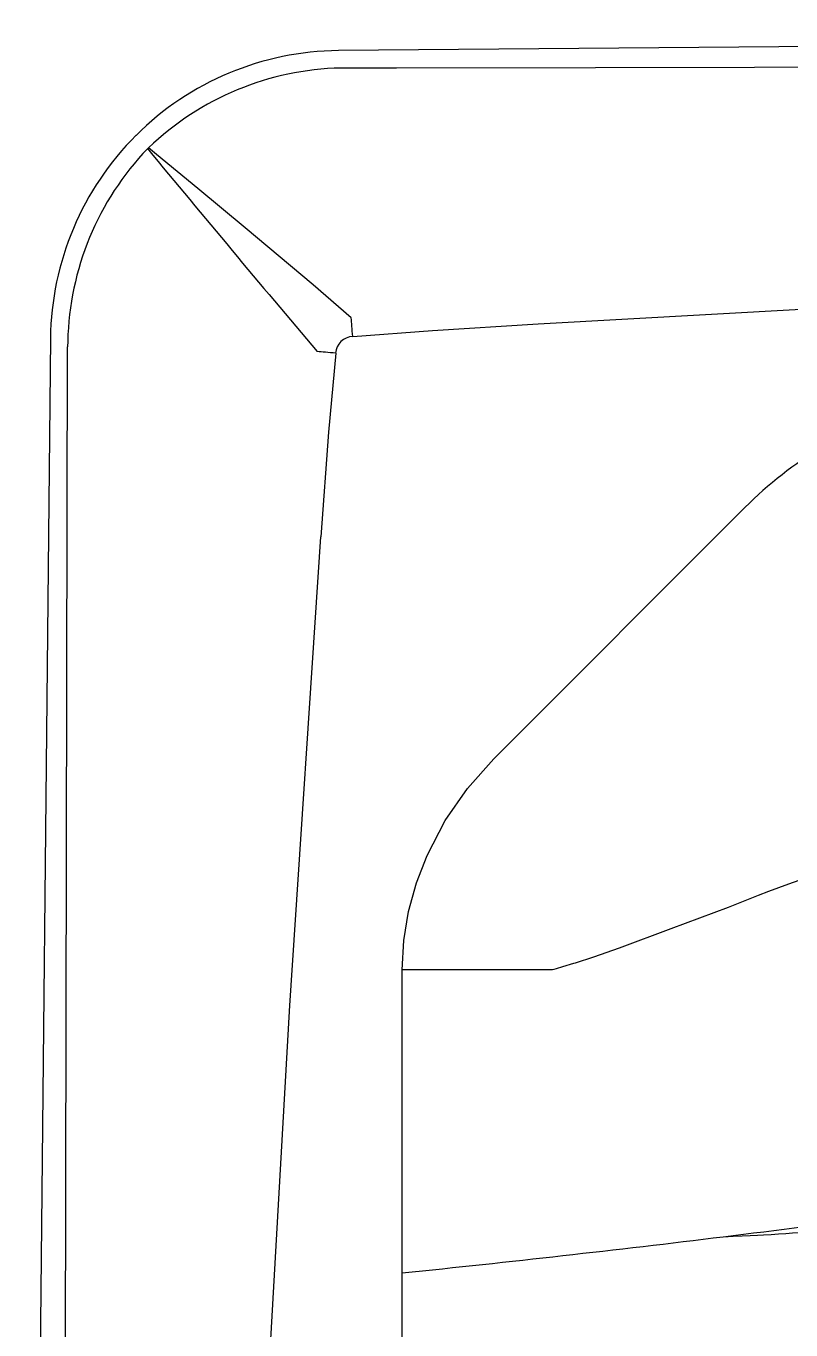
# Model space of a CAD drawing. Extents: x 398 to 509, y 623 to 780.
# Drawn here: x 398.31 to 406, y 721.91 to 735 of the extents above; entities that cross this region are included whole.
import ezdxf

# ---------------------------------------------------------------- set-up
doc = ezdxf.new("R2010")
doc.units = 0
doc.header["$MEASUREMENT"] = 0
doc.layers.add('1', color=4, linetype='Continuous')

# ---------------------------------------------------------------- blocks, each defined once
blk = doc.blocks.new('2018 PRISM')
at = {"layer": '1', "linetype": 'Continuous', "lineweight": 25}
for p, q in [((0.957, 90.076), (0.947, 90.066)), ((0.145, 88.132), (0.144, 88.075)), ((4.428, 83.937), (6.952, 86.462)), ((3.508, 78.775), (3.508, 81.817)), ((5.02, 81.817), (3.508, 81.817)), ((3.508, 76.561), (3.508, 78.775))]:
    blk.add_line(p, q, dxfattribs=at)
at = {"layer": '1', "color": 6, "linetype": 'Continuous', "lineweight": 25, "flags": 128}
for points in [[(107.127, 91.052), (92.233, 91.175), (77.338, 91.256), (62.444, 91.297), (47.55, 91.297), (32.655, 91.256), (17.761, 91.175), (2.867, 91.052)], [(-0.029, 88.162), (-0.152, 75.956), (-0.233, 63.784), (-0.274, 51.612), (-0.274, 39.44), (-0.233, 27.268), (-0.152, 15.096), (-0.029, 2.89)]]:
    blk.add_lwpolyline(points, dxfattribs=at)
at = {"layer": '1', "linetype": 'Continuous', "lineweight": 25, "flags": 128}
for points in [[(2.891, 90.877), (2.891, 90.877), (3.449, 90.879), (5.449, 90.883), (13.449, 90.898), (31.815, 90.921), (59.137, 90.93), (83.118, 90.917), (107.045, 90.878), (107.045, 90.878)], [(2.995, 88.367), (2.612, 88.697), (1.929, 89.27), (1.452, 89.665), (1.037, 90.008), (0.957, 90.076)], [(4.874, 88.308), (9.262, 88.551), (13.651, 88.77), (19.507, 89.027), (25.364, 89.243), (31.223, 89.42), (37.083, 89.556), (42.943, 89.654), (48.804, 89.713), (54.664, 89.735), (60.524, 89.718), (66.384, 89.663), (72.843, 89.558), (79.302, 89.405), (85.76, 89.205), (92.215, 88.955), (98.669, 88.657), (105.12, 88.308)], [(3.01, 88.18), (3.008, 88.206), (3.006, 88.232), (3.004, 88.258), (3.002, 88.282), (3, 88.306), (2.998, 88.328), (2.996, 88.348), (2.995, 88.367)], [(3.01, 88.18), (3.813, 88.241), (4.874, 88.308)], [(0.145, 2.92), (0.144, 2.977), (0.131, 8.631), (0.097, 31.455), (0.094, 54.28), (0.11, 71.204), (0.144, 88.075), (0.144, 88.075)], [(2.839, 88.011), (2.813, 88.014), (2.787, 88.016), (2.761, 88.019), (2.737, 88.021), (2.714, 88.023), (2.692, 88.025), (2.671, 88.027), (2.653, 88.029)], [(2.839, 88.011), (2.768, 87.218), (2.688, 86.166)], [(2.688, 4.885), (2.4, 9.239), (2.146, 13.594), (1.925, 17.952), (1.738, 22.312), (1.584, 26.673), (1.462, 31.035), (1.373, 35.397), (1.316, 39.76), (1.29, 44.124), (1.296, 48.488), (1.337, 53.199), (1.415, 57.91), (1.531, 62.62), (1.684, 67.329), (1.877, 72.041), (2.108, 76.752), (2.378, 81.46), (2.688, 86.166)], [(3.508, 81.817), (3.524, 82.113), (3.572, 82.405), (3.65, 82.691), (3.757, 82.968), (3.94, 83.317), (4.165, 83.641), (4.428, 83.937)], [(6.784, 82.445), (6.784, 82.445), (6.208, 82.23), (5.69, 82.037), (5.429, 81.945), (5.246, 81.886), (5.23, 81.881), (5.119, 81.847), (5.056, 81.828), (5.031, 81.821), (5.02, 81.817)], [(6.734, 79.137), (6.834, 79.142), (6.925, 79.146), (7.006, 79.15), (7.078, 79.154), (7.14, 79.157), (7.215, 79.161), (7.291, 79.166), (7.363, 79.17), (7.432, 79.175), (7.496, 79.179), (7.556, 79.184), (7.686, 79.195), (7.796, 79.207), (7.887, 79.219), (7.978, 79.234), (8.055, 79.25), (8.121, 79.268)]]:
    blk.add_lwpolyline(points, dxfattribs=at)
at = {"layer": '1', "color": 6, "linetype": 'Continuous', "lineweight": 25}
for start, end in [(90.547, 134.8754), (134.8697, 179.3305)]:
    blk.add_arc((2.895, 88.128), 2.924, start, end, dxfattribs=at)
at = {"layer": '1', "linetype": 'Continuous', "lineweight": 25}
for centre, radius, start, end in [((2.957, 87.981), 2.896, 91.2998, 133.6847), ((3.04, 88.065), 2.896, 136.2868, 178.6839), ((170.054, 229.893), 219.428, 219.58578, 220.27955), ((3.019, 87.999), 0.181, 92.8574, 176.2102), ((9.566, 83.891), 3.665, 104.3558, 135.4762), ((14.804, 62.552), 21.449, 107.3224, 111.9557), ((-6.685, 188.517), 110.2, 276.99423, 277.84952), ((-13.618, 245.671), 167.773, 275.85893, 276.96751)]:
    blk.add_arc(centre, radius, start, end, dxfattribs=at)

msp = doc.modelspace()

# ---------------------------------------------------------------- block references
at = {"layer": '1'}
msp.add_blockref('2018 PRISM', (398.58, 643.705), dxfattribs=at)

doc.saveas('drawing.dxf')
